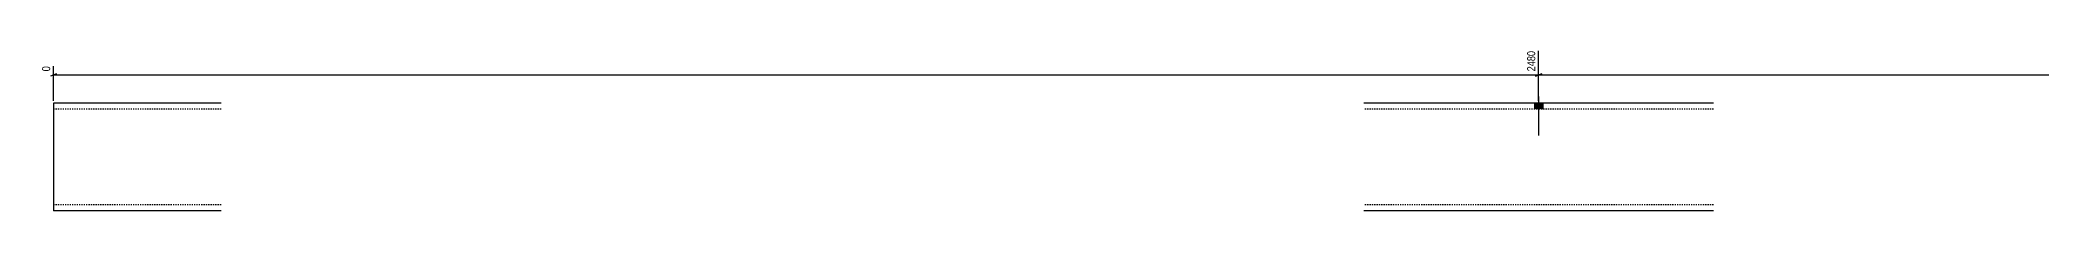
# Model space of a CAD drawing. Header units: millimetres. Extents: x 8 to 19585, y 10 to 297.
# Drawn here: x 8 to 3351, y 10 to 280 of the extents above; entities that cross this region are included whole.
import ezdxf

# ---------------------------------------------------------------- set-up
doc = ezdxf.new("R2010")
doc.units = ezdxf.units.MM
doc.linetypes.add('DXK_LINE_DOT2', pattern=[3.9198, 1.9599, -1.9599])
doc.layers.add('MÅLSÆTNING', color=7, linetype='Continuous')
doc.layers.add('STÅL', color=7, linetype='Continuous')
doc.styles.add('Arial Narrow', font='ARIALN.TTF', dxfattribs={"height": 0.2})

msp = doc.modelspace()

# ---------------------------------------------------------------- hatches: boundary and pattern name
at = {"layer": 'STÅL', "linetype": 'Continuous'}
msp.add_hatch(color=3, dxfattribs=at).paths.add_polyline_path([(2517.1, 190.5), (2503.1, 190.5), (2503.1, 180.5), (2517.1, 180.5)])

# ---------------------------------------------------------------- linework, layer by layer
at = {"layer": 'MÅLSÆTNING', "color": 7, "linetype": 'Continuous'}
for p, q in [((2510.1, 194), (2510.1, 277.6)), ((35.4, 239.6), (24.9, 235.4)), ((30.1, 194), (30.1, 252)), ((30.1, 237.5), (2510.1, 237.5)), ((2504.9, 235.4), (2515.4, 239.6))]:
    msp.add_line(p, q, dxfattribs=at)
at = {"layer": 'STÅL', "color": 3, "linetype": 'Continuous'}
for p, q in [((2510.1, 201.5), (2510.1, 136.5)), ((2503.1, 190.5), (2503.1, 180.5)), ((2517.1, 190.5), (2517.1, 180.5))]:
    msp.add_line(p, q, dxfattribs=at)
at = {"layer": 'STÅL', "color": 2, "linetype": 'Continuous'}
for p, q in [((30.1, 190.5), (30.1, 165.5)), ((310.1, 190.5), (30.1, 190.5)), ((2802.1, 190.5), (2218.1, 190.5)), ((30.1, 165.5), (30.1, 35.5)), ((30.1, 35.5), (30.1, 10.5)), ((310.1, 10.5), (30.1, 10.5)), ((2802.1, 10.5), (2218.1, 10.5))]:
    msp.add_line(p, q, dxfattribs=at)
at = {"layer": 'STÅL', "color": 7, "linetype": 'DXK_LINE_DOT2'}
for p, q in [((30.1, 190.5), (30.1, 183.2)), ((310.1, 180.5), (30.1, 180.5)), ((2802.1, 180.5), (2218.1, 180.5)), ((310.1, 20.5), (30.1, 20.5)), ((2802.1, 20.5), (2218.1, 20.5))]:
    msp.add_line(p, q, dxfattribs=at)

# ---------------------------------------------------------------- next in the draw order: wipeouts: each hides what was drawn before it
at = {"color": 0, "linetype": 'Continuous'}
for points in [[(2507.3, 280.4), (2487.7, 280.4), (2487.7, 240.7), (2507.3, 240.7)], [(27.3, 254.8), (7.7, 254.8), (7.7, 240.7), (27.3, 240.7)]]:
    msp.add_wipeout(points, dxfattribs=at).dxf.layer = 'MÅLSÆTNING'

# ---------------------------------------------------------------- next in the draw order: linework, layer by layer
at = {"layer": 'MÅLSÆTNING', "color": 7, "linetype": 'Continuous'}
for p, q in [((2510.1, 194), (2510.1, 277.6)), ((2515.4, 239.6), (2504.9, 235.4)), ((2510.1, 237.5), (6688.6, 237.5))]:
    msp.add_line(p, q, dxfattribs=at)

# ---------------------------------------------------------------- next in the draw order: texts
at = {"layer": 'MÅLSÆTNING', "color": 3, "linetype": 'Continuous', "style": 'Arial Narrow'}
for s, height, p in [('2480', 13.36, (2504.5, 243.5)), ('0', 13.4, (24.5, 243.5))]:
    msp.add_text(s, height=height, rotation=90.0002, dxfattribs=at).set_placement(p)

doc.saveas('drawing.dxf')
